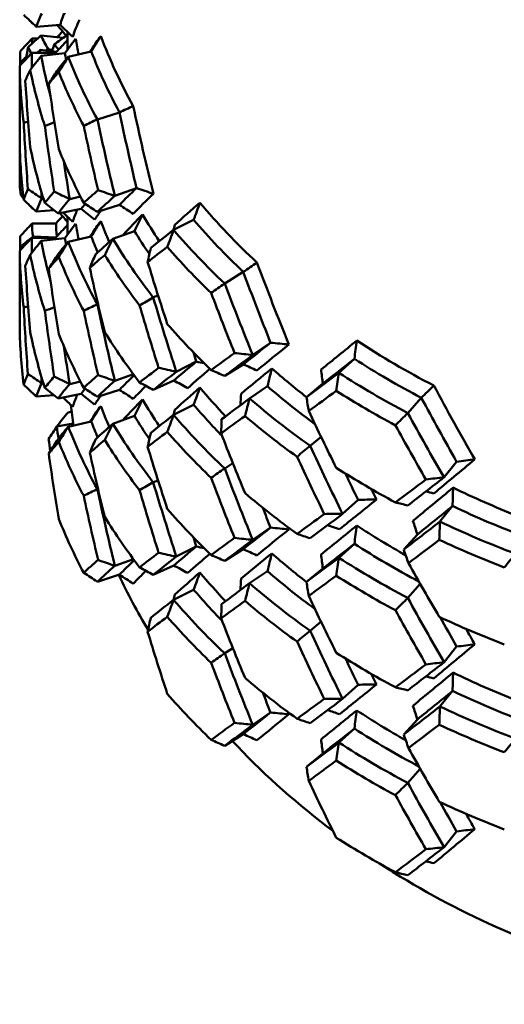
# Model space of a CAD drawing. Header units: millimetres. Extents: x 36 to 3196, y 27 to 5967.
# Drawn here: x 1117.63 to 1137.85, y 4139.64 to 4180.71 of the extents above; entities that cross this region are included whole.
import ezdxf

# ---------------------------------------------------------------- set-up
doc = ezdxf.new("R2010")
doc.units = ezdxf.units.MM
doc.layers.add('외형선(ISO)', color=7, linetype='Continuous', lineweight=50)

msp = doc.modelspace()

# ---------------------------------------------------------------- linework, layer by layer
at = {"layer": '외형선(ISO)'}
for p, q in [((1118.1772, 4180.5538), (1118.1569, 4180.5545)), ((1119.3128, 4180.4993), (1118.3181, 4180.4204)), ((1118.5126, 4180.0543), (1119.4349, 4179.9522)), ((1119.6261, 4179.7339), (1119.6261, 4180.2022)), ((1118.1413, 4179.9285), (1118.3731, 4179.9286)), ((1117.6413, 4178.8038), (1117.6413, 4179.3018)), ((1119.1263, 4179.3296), (1118.1263, 4179.3273)), ((1119.1719, 4179.379), (1118.4863, 4179.4537)), ((1119.5075, 4179.3152), (1118.5184, 4179.2026)), ((1118.8157, 4179.4905), (1118.9908, 4179.4642)), ((1120.6121, 4179.3831), (1119.6544, 4179.1626)), ((1117.6261, 4178.6771), (1117.6261, 4176.2911)), ((1120.866, 4176.5554), (1121.7901, 4176.848)), ((1121.5979, 4173.3615), (1122.5017, 4173.6892)), ((1118.6116, 4173.2699), (1118.549, 4173.2625)), ((1119.7139, 4173.2275), (1120.1623, 4173.3329)), ((1118.1772, 4172.8404), (1118.1569, 4172.841)), ((1119.0587, 4172.7657), (1118.3181, 4172.707)), ((1120.1969, 4172.8199), (1119.2274, 4172.6322)), ((1121.7901, 4172.9913), (1120.866, 4172.6987)), ((1118.1413, 4172.215), (1119.1413, 4172.2157)), ((1119.6261, 4172.0204), (1119.6261, 4172.4887)), ((1124.0489, 4171.9444), (1124.8849, 4172.3647)), ((1122.4171, 4171.8988), (1121.5108, 4171.575)), ((1117.6413, 4171.0904), (1117.6413, 4171.5884)), ((1119.1263, 4171.6162), (1118.1263, 4171.6138)), ((1118.1848, 4171.6704), (1119.1431, 4171.6343)), ((1119.5075, 4171.6017), (1118.5184, 4171.4891)), ((1120.6121, 4171.6696), (1119.6544, 4171.4492)), ((1117.6261, 4170.9637), (1117.6261, 4168.5776)), ((1126.9567, 4170.1919), (1126.1797, 4169.7097)), ((1123.1996, 4169.1285), (1123.3984, 4169.219)), ((1120.866, 4168.8419), (1120.8956, 4168.8513)), ((1128.0965, 4167.2393), (1127.3519, 4166.7279)), ((1130.9454, 4165.9843), (1131.5905, 4166.5696)), ((1124.1617, 4166.0285), (1124.9946, 4166.4524)), ((1126.1797, 4165.8529), (1126.9567, 4166.3351)), ((1122.3686, 4165.9275), (1121.5979, 4165.648)), ((1124.0592, 4165.6633), (1123.1996, 4165.2718)), ((1118.549, 4165.549), (1118.6116, 4165.5564)), ((1119.7139, 4165.5141), (1120.1623, 4165.6194)), ((1121.7901, 4165.2779), (1120.866, 4164.9852)), ((1127.2157, 4164.9166), (1127.964, 4165.4247)), ((1130.2768, 4165.5349), (1129.5943, 4164.975)), ((1119.0587, 4165.0522), (1118.3181, 4164.9935)), ((1120.1969, 4165.1065), (1119.2274, 4164.9188)), ((1134.3846, 4164.9389), (1133.8191, 4164.3071)), ((1124.8849, 4164.6513), (1124.0489, 4164.2309)), ((1119.6472, 4164.3344), (1119.795, 4164.3681)), ((1119.8117, 4164.372), (1119.8117, 4164.372)), ((1122.4171, 4164.1853), (1121.5108, 4163.8615)), ((1119.1744, 4163.742), (1119.862, 4163.8707)), ((1120.6121, 4163.9562), (1119.6544, 4163.7357)), ((1119.8854, 4163.8751), (1119.8855, 4163.8751)), ((1130.1991, 4163.3174), (1129.7443, 4162.94)), ((1126.5234, 4162.2095), (1126.1797, 4161.9962)), ((1135.3344, 4161.6248), (1135.858, 4162.2774)), ((1120.866, 4161.1285), (1120.8956, 4161.1379)), ((1123.1996, 4161.4151), (1123.3984, 4161.5056)), ((1131.7429, 4160.6866), (1131.1022, 4160.0984)), ((1135.1604, 4159.7788), (1135.6887, 4160.4292)), ((1128.0965, 4159.5258), (1127.3519, 4159.0145)), ((1133.6506, 4158.611), (1134.2208, 4159.2403)), ((1124.1617, 4158.315), (1124.9946, 4158.739)), ((1130.9454, 4158.2708), (1131.5905, 4158.8562)), ((1126.1797, 4158.1395), (1126.9567, 4158.6217)), ((1121.5979, 4157.9346), (1122.3686, 4158.214)), ((1124.0592, 4157.9498), (1123.1996, 4157.5583)), ((1121.7901, 4157.5644), (1120.866, 4157.2717)), ((1127.2157, 4157.2031), (1127.964, 4157.7112)), ((1130.2768, 4157.8214), (1129.5943, 4157.2615)), ((1134.3407, 4157.1763), (1133.8191, 4156.5936)), ((1124.8849, 4156.9378), (1124.0489, 4156.5175)), ((1130.1991, 4155.6039), (1129.7443, 4155.2265)), ((1135.858, 4154.564), (1135.3344, 4153.9113)), ((1126.5234, 4154.4961), (1126.1797, 4154.2828)), ((1131.7429, 4152.9731), (1131.1022, 4152.385)), ((1135.1604, 4152.0654), (1135.6887, 4152.7158)), ((1128.0965, 4151.8124), (1127.3519, 4151.301)), ((1133.6506, 4150.8976), (1134.2208, 4151.5269)), ((1126.1797, 4150.426), (1126.9567, 4150.9082)), ((1130.9454, 4150.5574), (1131.5905, 4151.1427)), ((1129.5943, 4149.5481), (1130.2768, 4150.108)), ((1134.3407, 4149.4629), (1133.8191, 4148.8802)), ((1135.858, 4146.8505), (1135.3344, 4146.1979))]:
    msp.add_line(p, q, dxfattribs=at)
for centre, major_axis, ratio, start_param, end_param in [((1115.3643, 4149.5946), (-42.6713, 51.4492), 0.3474979, 5.0452637, 5.056634), ((1106.3546, 4150.5464), (-38.0098, 54.9829), 0.4158469, 4.9846214, 4.9868673), ((1108.8546, 4152.5353), (-36.2783, 51.887), 0.4014563, 4.973189, 4.9840694), ((1117.3715, 4151.8333), (-40.7171, 48.4819), 0.332975, 5.0334402, 5.0455162), ((1118.0511, 4210.9324), (43.9376, 50.3708), 0.3288952, 4.3502798, 4.3616502), ((1128.0607, 4210.5347), (48.3231, 46.1816), 0.2648233, 4.283154, 4.2933021), ((1111.1625, 4208.199), (37.5373, 50.9826), 0.3820589, 4.4246606, 4.4301609), ((1096.4103, 4204.0405), (-28.1536, -56.7076), 0.5240251, 1.3909785, 1.4030545), ((1154.2438, 4187.4473), (-34.6177, 0), 0.7660444, 0.2836102, 0.4003557), ((1108.7955, 4210.263), (39.3314, 54.0441), 0.3965052, 4.4123574, 4.4237279), ((1154.2589, 4171.919), (-36.6177, 0), 0.7660444, 6.002895, 6.0131798), ((1111.0227, 4207.5865), (-37.4707, -51.0326), 0.3830934, 1.2828338, 1.2948983), ((1103.1848, 4206.2184), (-32.8988, -54.0929), 0.4531337, 1.339653, 1.351729), ((1154.2438, 4179.7339), (-34.6177, 0), 0.7660444, 0, 0.0098453), ((1154.2438, 4183.5906), (-34.6177, 0), 0.7660444, 0.1391753, 0.1639263), ((1108.6484, 4209.6468), (-39.2615, -54.0961), 0.3975389, 1.271654, 1.2830243), ((1154.2589, 4175.7758), (-36.6177, 0), 0.7660444, 6.1473299, 6.1651877), ((1100.355, 4207.9903), (-34.4632, -57.2726), 0.4672975, 1.3284585, 1.3398288), ((1154.2438, 4179.4125), (-36.1177, 0), 0.7660444, 0.0030794, 0.0255473), ((1117.8913, 4210.3315), (-43.8708, -50.4303), 0.3298865, 1.2180512, 1.2210232), ((1154.2438, 4175.5557), (-36.1177, 0), 0.7660444, 6.1418298, 6.1464157), ((1154.2438, 4183.2692), (-36.1177, 0), 0.7660444, 0.1475143, 0.2088462), ((1178.3704, 4122.0693), (95.7364, 0), 0.7660444, 2.2421788, 2.2435295), ((1154.2438, 4179.4125), (-35.1177, 0), 0.7660444, 0.0030794, 0.005228), ((1154.2438, 4183.2692), (-35.1177, 0), 0.7660444, 0.1475143, 0.1574075), ((1154.2438, 4187.1259), (-35.1177, 0), 0.7660444, 0.2919492, 0.3920167), ((1154.2438, 4179.0911), (-36.6177, 0), 0.7660444, 0.0107401, 0.0954862), ((1187.9083, 4129.1271), (95.7364, 0), 0.7660444, 2.3908365, 2.3946271), ((1093.1839, 4205.4768), (-29.4853, -59.9873), 0.5377096, 1.3798475, 1.3912178), ((1154.2438, 4187.1259), (-36.1177, 0), 0.7660444, 0.2919492, 0.3920167), ((1154.2438, 4182.9478), (-36.6177, 0), 0.7660444, 0.155175, 0.2399211), ((1204.7942, 4145.7517), (95.7364, 0), 0.7660444, 2.6776441, 2.6856575), ((1154.2438, 4186.8045), (-36.6177, 0), 0.7660444, 0.2996099, 0.384356), ((1136.5152, 4117.7356), (7.3931, 62.8778), 0.780575, 0.4386352, 0.4507115), ((1115.3645, 4112.8757), (20.9539, 63.4717), 0.6498549, 0.4134803, 0.4175162), ((1125.1837, 4112.9664), (15.3529, 65.055), 0.7150547, 0.4437709, 0.4520498), ((1135.6081, 4114.1808), (9.3459, 66.1845), 0.7757499, 0.466447, 0.4778174), ((1154.2438, 4175.8771), (-36.6177, 0), 0.7660444, 0.0107401, 0.0954862), ((1154.2438, 4179.7339), (-36.6177, 0), 0.7660444, 0.155175, 0.2399211), ((1154.2438, 4183.5906), (-36.6177, 0), 0.7660444, 0.2996099, 0.384356), ((1190.4419, 4221.4457), (95.7364, 0), 0.7660444, 3.848189, 3.8498905), ((1181.0803, 4228.7957), (-95.7364, 0), 0.7660444, 0.8510312, 0.8590446), ((1171.1599, 4235.0771), (95.7364, 0), 0.7660444, 4.1370588, 4.1450722), ((1160.8872, 4240.2395), (95.7364, 0), 0.7660444, 4.2814937, 4.2895071), ((1162.3735, 4243.1782), (99.0875, 0), 0.7660444, 4.2982635, 4.3060032), ((1106.3546, 4142.833), (-38.0098, 54.9829), 0.4158469, 4.9932962, 4.9959917), ((1115.3643, 4141.8811), (-42.6713, 51.4492), 0.3474979, 5.0452637, 5.056634), ((1125.1837, 4141.9728), (-47.1225, 47.406), 0.2822973, 5.1109918, 5.1223621), ((1135.6082, 4143.1863), (-51.3166, 42.8306), 0.2216028, 5.1816666, 5.1930369), ((1086.5905, 4190.0589), (-18.0654, -60.6796), 0.6624687, 1.4753835, 1.4874596), ((1154.2438, 4187.4473), (34.6177, 0), 0.7660444, 3.7140727, 3.8308139), ((1106.3546, 4142.833), (-38.0098, 54.9829), 0.4158469, 4.9846214, 4.9868673), ((1108.8546, 4144.8219), (-36.2783, 51.887), 0.4014563, 4.973189, 4.9812594), ((1117.3715, 4144.1198), (-40.7171, 48.4819), 0.332975, 5.0334402, 5.0427684), ((1126.6561, 4144.4043), (-44.95, 44.5856), 0.2678471, 5.09932, 5.111396), ((1136.5153, 4145.7497), (-48.9305, 40.1769), 0.207429, 5.170217, 5.182293), ((1108.7953, 4202.5501), (39.3319, 54.045), 0.3965078, 4.4123571, 4.4237274), ((1111.1624, 4200.4859), (37.5377, 50.9833), 0.3820597, 4.4235361, 4.4301607), ((1096.4103, 4196.3271), (-28.1536, -56.7076), 0.5240251, 1.3909785, 1.4030545), ((1154.2438, 4179.7339), (-34.6177, 0), 0.7660444, 0.2836102, 0.3179914), ((1090.8402, 4193.4651), (-23.2226, -58.899), 0.5942912, 1.4364388, 1.4485149), ((1154.2438, 4183.5906), (34.6177, 0), 0.7660444, 3.5696378, 3.6160755), ((1154.2438, 4187.1259), (-35.1177, 0), 0.7660444, 0.5808191, 0.6808823), ((1111.0227, 4199.8731), (-37.4707, -51.0326), 0.3830934, 1.2828338, 1.2948983), ((1103.1848, 4198.505), (-32.8988, -54.0929), 0.4531337, 1.339653, 1.351729), ((1154.2438, 4172.0204), (-34.6177, 0), 0.7660444, 0, 0.0098453), ((1154.2438, 4175.8771), (-34.6177, 0), 0.7660444, 0.1391753, 0.1639263), ((1154.2438, 4183.2692), (-35.1177, 0), 0.7660444, 0.4363842, 0.4763948), ((1082.7793, 4190.711), (-18.9011, -64.114), 0.6746456, 1.4645716, 1.4759419), ((1221.3758, 4157.704), (-99.0875, 0), 0.7660444, 6.0916105, 6.094476), ((1154.2438, 4187.1259), (-36.1177, 0), 0.7660444, 0.5808191, 0.6808823), ((1108.6484, 4201.9334), (-39.2615, -54.0961), 0.3975389, 1.271654, 1.2830243), ((1187.9083, 4121.4136), (95.7364, 0), 0.7660444, 2.3866137, 2.3946271), ((1100.355, 4200.2769), (-34.4632, -57.2726), 0.4672975, 1.3284585, 1.3398288), ((1154.2438, 4171.699), (-36.1177, 0), 0.7660444, 0.0030794, 0.0255473), ((1154.2438, 4175.5557), (-36.1177, 0), 0.7660444, 0.1475143, 0.2088462), ((1154.2438, 4171.699), (-35.1177, 0), 0.7660444, 0.0030794, 0.005228), ((1093.1839, 4197.7633), (-29.4853, -59.9873), 0.5377096, 1.3798475, 1.3912178), ((1154.2438, 4175.5557), (-35.1177, 0), 0.7660444, 0.1475143, 0.1574075), ((1154.2438, 4179.4125), (-36.1177, 0), 0.7660444, 0.2919492, 0.3920167), ((1154.2438, 4179.4125), (-35.1177, 0), 0.7660444, 0.2919492, 0.3178031), ((1087.2844, 4194.5255), (-24.3128, -62.2635), 0.6073087, 1.4254414, 1.4368117), ((1154.2438, 4183.2692), (-36.1177, 0), 0.7660444, 0.4363842, 0.5364516), ((1215.511, 4146.7316), (-99.0875, 0), 0.7660444, 5.9471756, 5.9475461), ((1154.2438, 4171.3776), (-36.6177, 0), 0.7660444, 0.0107401, 0.0954862), ((1217.3684, 4158.4174), (-95.7364, 0), 0.7660444, 6.1081066, 6.11612), ((1154.2438, 4186.8045), (-36.6177, 0), 0.7660444, 0.5884798, 0.6732216), ((1154.2438, 4175.2343), (-36.6177, 0), 0.7660444, 0.155175, 0.2399211), ((1204.7942, 4138.0383), (95.7364, 0), 0.7660444, 2.6776441, 2.6856575), ((1154.2438, 4179.0911), (-36.6177, 0), 0.7660444, 0.2996099, 0.384356), ((1211.6794, 4147.8794), (-95.7364, 0), 0.7660444, 5.9636717, 5.9716851), ((1154.2438, 4182.9478), (-36.6177, 0), 0.7660444, 0.4440449, 0.5287909), ((1157.1276, 4116.0816), (6.502, -62.9762), 0.8823722, 3.5826095, 3.5946857), ((1157.3957, 4112.4556), (4.8216, -66.6669), 0.8786833, 3.6193543, 3.6307248), ((1146.4208, 4108.8569), (2.7348, 66.7861), 0.8306736, 0.4805672, 0.4919375), ((1115.3643, 4105.1613), (20.9544, 63.4726), 0.649854, 0.4134826, 0.4175184), ((1125.1837, 4105.253), (15.3529, 65.055), 0.7150547, 0.4437709, 0.4520498), ((1135.6081, 4106.4674), (9.3459, 66.1845), 0.7757499, 0.466447, 0.4778174), ((1154.2438, 4168.1637), (-36.6177, 0), 0.7660444, 0.0107401, 0.0954862), ((1154.2438, 4183.5906), (36.6177, 0), 0.7660444, 3.7300724, 3.8148142), ((1154.2438, 4172.0204), (-36.6177, 0), 0.7660444, 0.155175, 0.2399211), ((1154.2438, 4175.8771), (-36.6177, 0), 0.7660444, 0.2996099, 0.384356), ((1154.2438, 4179.7339), (36.6177, 0), 0.7660444, 3.5856375, 3.6703836), ((1082.3773, 4174.5138), (-6.71, -62.9548), 0.7869484, 1.5283969, 1.5404731), ((1154.2438, 4187.4473), (34.6177, 0), 0.7660444, 4.0029383, 4.1196838), ((1140.4757, 4242.55), (-99.0875, 0), 0.7660444, 1.4455364, 1.4532761), ((1140.1438, 4239.4087), (-95.7364, 0), 0.7660444, 1.4287666, 1.43678), ((1154.2438, 4187.1259), (-35.1177, 0), 0.7660444, 0.8696846, 0.9697521), ((1150.4761, 4236.5421), (95.7364, 0), 0.7660444, 4.4259287, 4.433942), ((1151.3948, 4239.6142), (99.0875, 0), 0.7660444, 4.4426984, 4.4461628), ((1157.3957, 4141.4617), (58.654, -32.0536), 0.1186671, 2.1954413, 2.2068118), ((1157.1276, 4144.0961), (55.8589, -29.8003), 0.105631, 2.184586, 2.1966622), ((1083.7501, 4178.5464), (-12.6051, -62.0439), 0.7271339, 1.5066851, 1.5187613), ((1154.2438, 4183.5906), (34.6177, 0), 0.7660444, 3.8585033, 3.9200052), ((1228.8183, 4173.4926), (-99.0875, 0), 0.7660444, 0.0972908, 0.1050305), ((1181.0803, 4221.0822), (95.7364, 0), 0.7660444, 3.9926239, 4.0006373), ((1171.1599, 4227.3637), (95.7364, 0), 0.7660444, 4.1370588, 4.1450722), ((1160.8872, 4232.526), (-95.7364, 0), 0.7660444, 1.1399011, 1.1479145), ((1146.7437, 4140.4949), (-52.5937, 35.246), 0.1529788, 5.2459364, 5.2580124), ((1078.2967, 4174.2867), (-6.9625, -66.4784), 0.7969979, 1.5179247, 1.529295), ((1154.2438, 4187.1259), (-36.1177, 0), 0.7660444, 0.8696846, 0.9697521), ((1115.3643, 4134.1677), (-42.6713, 51.4492), 0.3474979, 5.0452637, 5.056634), ((1125.1837, 4134.2593), (-47.1225, 47.406), 0.2822973, 5.1109918, 5.1223621), ((1135.6082, 4135.4728), (-51.3166, 42.8306), 0.2216028, 5.1816666, 5.1930369), ((1136.5153, 4138.0362), (-48.9305, 40.1769), 0.207429, 5.170217, 5.182293), ((1146.4208, 4137.8633), (-55.188, 37.7113), 0.1666784, 5.2571071, 5.2684774), ((1086.591, 4182.3452), (-18.0652, -60.6788), 0.6624678, 1.4753836, 1.4874598), ((1154.2438, 4179.7339), (34.6177, 0), 0.7660444, 3.7140727, 3.7688297), ((1154.2438, 4183.2692), (-35.1177, 0), 0.7660444, 0.7252497, 0.806574), ((1154.2438, 4186.8045), (-36.6177, 0), 0.7660444, 0.8773453, 0.9620914), ((1177.5014, 4118.9943), (-27.1517, 57.1932), 0.951988, 0.3129476, 0.3250238), ((1117.3715, 4136.4064), (-40.7171, 48.4819), 0.332975, 5.0334402, 5.0427684), ((1126.6561, 4136.6909), (-44.95, 44.5856), 0.2678471, 5.09932, 5.111396), ((1090.8402, 4185.7516), (-23.2226, -58.899), 0.5942912, 1.4364388, 1.4485149), ((1154.2438, 4175.8771), (34.6177, 0), 0.7660444, 3.5696378, 3.6160755), ((1225.8425, 4161.5353), (-99.0875, 0), 0.7660444, 6.2360412, 6.2423392), ((1079.7625, 4178.7665), (-13.1658, -65.5326), 0.7383161, 1.4960737, 1.507444), ((1154.2438, 4183.2692), (-36.1177, 0), 0.7660444, 0.7252497, 0.8253172), ((1224.7116, 4173.3019), (-95.7364, 0), 0.7660444, 0.1137869, 0.1218003), ((1096.4103, 4188.6136), (-28.1536, -56.7076), 0.5240251, 1.3909785, 1.4030545), ((1154.2438, 4172.0204), (-34.6177, 0), 0.7660444, 0.2836102, 0.3179914), ((1221.3758, 4149.9906), (-99.0875, 0), 0.7660444, 6.0916105, 6.094476), ((1154.2438, 4179.4125), (-35.1177, 0), 0.7660444, 0.5808191, 0.6398803), ((1215.511, 4139.0182), (-99.0875, 0), 0.7660444, 5.9471756, 5.9475461), ((1154.2438, 4175.5557), (-35.1177, 0), 0.7660444, 0.4363842, 0.4763948), ((1082.78, 4182.9972), (-18.9008, -64.113), 0.6746435, 1.4645718, 1.4759423), ((1154.2438, 4179.4125), (-36.1177, 0), 0.7660444, 0.5808191, 0.6808823), ((1221.7428, 4161.7993), (-95.7364, 0), 0.7660444, 6.2525373, 6.2605507), ((1154.2438, 4182.9478), (-36.6177, 0), 0.7660444, 0.7329104, 0.8176565), ((1178.9224, 4115.5565), (-25.6302, 61.7318), 0.9501283, 0.3699479, 0.3813184), ((1204.698, 4130.7827), (95.7364, 0), 0.7660444, 2.6754836, 2.683497), ((1093.1839, 4190.0499), (-29.4853, -59.9873), 0.5377096, 1.3798475, 1.3912178), ((1154.2438, 4171.699), (-36.1177, 0), 0.7660444, 0.2919492, 0.3920167), ((1154.2438, 4171.699), (-35.1177, 0), 0.7660444, 0.2919492, 0.3178031), ((1087.2844, 4186.812), (-24.3128, -62.2635), 0.6073087, 1.4254414, 1.4368117), ((1154.2438, 4175.5557), (-36.1177, 0), 0.7660444, 0.4363842, 0.5364516), ((1211.6794, 4140.166), (-95.7364, 0), 0.7660444, 5.9636717, 5.9716851), ((1154.2438, 4175.2343), (-36.6177, 0), 0.7660444, 0.4440449, 0.5287909), ((1217.3684, 4150.7039), (-95.7364, 0), 0.7660444, 6.1081066, 6.11612), ((1154.2438, 4179.0911), (-36.6177, 0), 0.7660444, 0.5884798, 0.6732216), ((1204.7942, 4130.3248), (95.7364, 0), 0.7660444, 2.6776441, 2.6856575), ((1154.2438, 4171.3776), (-36.6177, 0), 0.7660444, 0.2996099, 0.384356), ((1168.3054, 4109.5529), (13.9218, -65.3751), 0.9187803, 3.5894892, 3.6008597), ((1119.7185, 4237.1692), (99.0875, 0), 0.7660444, 4.8759989, 4.8837386), ((1157.3957, 4104.7422), (4.8217, -66.6669), 0.8786834, 3.6193536, 3.630724), ((1154.2438, 4183.5906), (36.6177, 0), 0.7660444, 4.018938, 4.1036841), ((1120.5685, 4234.0856), (95.7364, 0), 0.7660444, 4.8592291, 4.8672425), ((1135.6082, 4098.753), (9.3462, 66.1854), 0.7757492, 0.4664499, 0.4778202), ((1146.4208, 4101.1435), (2.7348, 66.7861), 0.8306736, 0.4805672, 0.4919375), ((1082.5011, 4162.6985), (-0.1615, -63.3112), 0.8406622, 1.5370891, 1.5491652), ((1154.2438, 4183.5906), (34.6177, 0), 0.7660444, 4.1473732, 4.2358416), ((1154.2438, 4179.7339), (36.6177, 0), 0.7660444, 3.8745031, 3.9592491), ((1177.5018, 4147.0088), (-60.8389, 17.5202), 0.0360135, 5.4982989, 5.505924), ((1154.2438, 4175.8771), (36.6177, 0), 0.7660444, 3.7300724, 3.8148142), ((1129.843, 4236.5781), (-99.0875, 0), 0.7660444, 1.5899713, 1.597711), ((1178.923, 4144.5621), (-64.003, 19.2735), 0.0472239, 5.5085298, 5.5199001), ((1154.2438, 4183.2692), (-35.1177, 0), 0.7660444, 1.0141196, 1.114187), ((1154.2438, 4172.0204), (36.6177, 0), 0.7660444, 3.5856375, 3.6703836), ((1130.1048, 4233.4328), (-95.7364, 0), 0.7660444, 1.5732016, 1.5812149), ((1154.2438, 4168.1637), (-36.6177, 0), 0.7660444, 0.2996099, 0.384356), ((1140.4757, 4234.8366), (-99.0875, 0), 0.7660444, 1.4455364, 1.4532761), ((1167.4524, 4141.1312), (-58.6384, 23.8719), 0.0663685, 5.4105063, 5.4214399), ((1082.3773, 4166.8004), (-6.71, -62.9548), 0.7869484, 1.5283969, 1.5404731), ((1154.2438, 4179.7339), (34.6177, 0), 0.7660444, 4.0029383, 4.0782782), ((1230.241, 4177.9803), (-99.0875, 0), 0.7660444, 0.2417257, 0.2494654), ((1078.4126, 4162.0187), (-0.0484, -66.842), 0.8494672, 1.5265248, 1.537895), ((1154.2438, 4183.2692), (-36.1177, 0), 0.7660444, 1.0141196, 1.114187), ((1140.1438, 4231.6952), (-95.7364, 0), 0.7660444, 1.4287666, 1.43678), ((1168.3059, 4138.5584), (-61.625, 25.8886), 0.0785722, 5.4210375, 5.4324078), ((1151.3948, 4231.9007), (99.0875, 0), 0.7660444, 4.4426984, 4.4461628), ((1154.2438, 4179.4125), (-35.1177, 0), 0.7660444, 0.8696846, 0.9661943), ((1154.2438, 4182.9478), (-36.6177, 0), 0.7660444, 1.0217803, 1.1065263), ((1150.4761, 4228.8286), (95.7364, 0), 0.7660444, 4.4259287, 4.433942), ((1157.3961, 4133.7477), (-58.6548, 32.0542), 0.1186692, 5.3370343, 5.3484046), ((1157.1279, 4136.3826), (-55.8593, 29.8004), 0.1056291, 5.3261787, 5.3382548), ((1083.7501, 4170.833), (-12.6051, -62.0439), 0.7271339, 1.5066851, 1.5187613), ((1154.2438, 4175.8771), (34.6177, 0), 0.7660444, 3.8585033, 3.9200052), ((1228.8183, 4165.7792), (-99.0875, 0), 0.7660444, 0.0972908, 0.1050305), ((1078.2967, 4166.5733), (-6.9625, -66.4784), 0.7969979, 1.5179247, 1.529295), ((1154.2438, 4179.4125), (-36.1177, 0), 0.7660444, 0.8696846, 0.9697521), ((1226.213, 4177.3388), (-95.7364, 0), 0.7660444, 0.2582218, 0.2662352), ((1189.0254, 4114.995), (-41.5102, 52.3892), 0.9720748, 0.1977437, 0.2091141), ((1160.8872, 4224.8126), (95.7364, 0), 0.7660444, 4.2814937, 4.2895071), ((1146.4208, 4130.1498), (-55.188, 37.7113), 0.1666784, 5.2571071, 5.2684774), ((1146.7437, 4132.7814), (-52.5937, 35.246), 0.1529788, 5.2459364, 5.2580124), ((1135.6082, 4127.7594), (-51.3166, 42.8306), 0.2216028, 5.1816666, 5.1930369), ((1136.5153, 4130.3228), (-48.9305, 40.1769), 0.207429, 5.170217, 5.182293), ((1086.591, 4174.6317), (-18.0652, -60.6788), 0.6624678, 1.4753836, 1.4874598), ((1154.2438, 4172.0204), (34.6177, 0), 0.7660444, 3.7140727, 3.7688297), ((1154.2438, 4175.5557), (-35.1177, 0), 0.7660444, 0.7252497, 0.806574), ((1154.2438, 4179.0911), (-36.6177, 0), 0.7660444, 0.8773453, 0.9620914), ((1225.8425, 4153.8218), (-99.0875, 0), 0.7660444, 6.2360412, 6.2423392), ((1079.7625, 4171.053), (-13.1658, -65.5326), 0.7383161, 1.4960737, 1.507444), ((1154.2438, 4175.5557), (-36.1177, 0), 0.7660444, 0.7252497, 0.8253172), ((1224.7116, 4165.5885), (-95.7364, 0), 0.7660444, 0.1137869, 0.1218003), ((1221.3758, 4142.2771), (-99.0875, 0), 0.7660444, 6.0916105, 6.094476), ((1154.2438, 4171.699), (-35.1177, 0), 0.7660444, 0.5808191, 0.6398803), ((1082.78, 4175.2838), (-18.9008, -64.113), 0.6746435, 1.4645718, 1.4759423), ((1154.2438, 4171.699), (-36.1177, 0), 0.7660444, 0.5808191, 0.6808823), ((1221.7428, 4154.0859), (-95.7364, 0), 0.7660444, 6.2525373, 6.2605507), ((1154.2438, 4175.2343), (-36.6177, 0), 0.7660444, 0.7329104, 0.8176565), ((1178.9224, 4107.843), (-25.6302, 61.7318), 0.9501283, 0.3699479, 0.3813184), ((1154.2438, 4171.3776), (-36.6177, 0), 0.7660444, 0.5884798, 0.6732216), ((1154.2438, 4179.7339), (36.6177, 0), 0.7660444, 4.1633729, 4.248119), ((1217.3684, 4142.9905), (-95.7364, 0), 0.7660444, 6.1081066, 6.11612), ((1168.3054, 4101.8395), (13.9218, -65.3751), 0.9187803, 3.5894892, 3.6008597), ((1119.7185, 4229.4558), (-99.0875, 0), 0.7660444, 1.7344063, 1.7421459), ((1157.3957, 4097.0288), (4.8217, -66.6669), 0.8786834, 3.6193536, 3.630724), ((1154.2438, 4175.8771), (36.6177, 0), 0.7660444, 4.018938, 4.1036841), ((1120.5685, 4226.3721), (-95.7364, 0), 0.7660444, 1.7176365, 1.7256498), ((1177.5018, 4139.2954), (-60.8389, 17.5202), 0.0360135, 5.4982989, 5.505924), ((1082.5011, 4154.9851), (-0.1615, -63.3112), 0.8406622, 1.5370891, 1.5491652), ((1154.2438, 4175.8771), (34.6177, 0), 0.7660444, 4.1473732, 4.2358416), ((1154.2438, 4172.0204), (36.6177, 0), 0.7660444, 3.8745031, 3.9592491), ((1129.843, 4228.8646), (-99.0875, 0), 0.7660444, 1.5899713, 1.597711), ((1154.2438, 4168.1637), (36.6177, 0), 0.7660444, 3.7300724, 3.8148142), ((1178.923, 4136.8487), (-64.003, 19.2735), 0.0472239, 5.5085298, 5.5199001), ((1154.2438, 4175.5557), (-35.1177, 0), 0.7660444, 1.0141196, 1.114187), ((1130.1048, 4225.7193), (-95.7364, 0), 0.7660444, 1.5732016, 1.5812149), ((1230.241, 4170.2669), (-99.0875, 0), 0.7660444, 0.2417257, 0.2494654), ((1140.4757, 4227.1231), (-99.0875, 0), 0.7660444, 1.4455364, 1.4532761), ((1167.4524, 4133.4177), (-58.6384, 23.8719), 0.0663685, 5.4105063, 5.4214399), ((1082.3773, 4159.0869), (-6.71, -62.9548), 0.7869484, 1.5283969, 1.5404731), ((1154.2438, 4172.0204), (34.6177, 0), 0.7660444, 4.0029383, 4.0782782), ((1078.4126, 4154.3053), (-0.0484, -66.842), 0.8494672, 1.5265248, 1.537895), ((1154.2438, 4175.5557), (-36.1177, 0), 0.7660444, 1.0141196, 1.114187), ((1140.1438, 4223.9818), (-95.7364, 0), 0.7660444, 1.4287666, 1.43678), ((1168.3059, 4130.845), (-61.625, 25.8886), 0.0785722, 5.4210375, 5.4324078), ((1154.2438, 4175.2343), (-36.6177, 0), 0.7660444, 1.0217803, 1.1065263), ((1157.1279, 4128.6692), (-55.8593, 29.8004), 0.105629, 5.3261787, 5.3382548), ((1154.2438, 4171.699), (-35.1177, 0), 0.7660444, 0.8696846, 0.9661943), ((1226.213, 4169.6254), (-95.7364, 0), 0.7660444, 0.2582218, 0.2662352), ((1157.3961, 4126.0343), (-58.6548, 32.0542), 0.1186692, 5.3370343, 5.3484046), ((1228.8183, 4158.0657), (-99.0875, 0), 0.7660444, 0.0972908, 0.1050305), ((1078.2967, 4158.8598), (-6.9625, -66.4784), 0.7969979, 1.5179247, 1.529295), ((1154.2438, 4171.699), (-36.1177, 0), 0.7660444, 0.8696846, 0.9697521), ((1189.0254, 4107.2815), (-41.5102, 52.3893), 0.9720748, 0.1977454, 0.2091159), ((1154.2438, 4171.3776), (-36.6177, 0), 0.7660444, 0.8773453, 0.9620914), ((1224.7116, 4157.875), (-95.7364, 0), 0.7660444, 0.1137869, 0.1218003), ((1178.9224, 4100.1296), (-25.6302, 61.7318), 0.9501283, 0.3699479, 0.3813184), ((1154.2438, 4172.0204), (36.6177, 0), 0.7660444, 4.1633729, 4.248119), ((1119.7185, 4221.7423), (-99.0875, 0), 0.7660444, 1.7344063, 1.7421459), ((1154.2438, 4168.1637), (36.6177, 0), 0.7660444, 4.018938, 4.1036841), ((1120.5685, 4218.6587), (-95.7364, 0), 0.7660444, 1.7176365, 1.7256498), ((1177.5018, 4131.5819), (-60.8389, 17.5202), 0.0360135, 5.4982989, 5.505924), ((1178.923, 4129.1352), (-64.003, 19.2735), 0.0472239, 5.5085298, 5.5199001)]:
    msp.add_ellipse(centre, major_axis=major_axis, ratio=ratio, start_param=start_param, end_param=end_param, dxfattribs=at)
for points in [[(1118.549, 4180.9759), (1118.4571, 4180.7892), (1118.3801, 4180.6042), (1118.3181, 4180.4204)], [(1119.5373, 4181.0928), (1119.4479, 4180.8935), (1119.3731, 4180.6958), (1119.3128, 4180.4993)], [(1118.1541, 4180.5757), (1118.155, 4180.5686), (1118.1559, 4180.5616), (1118.1569, 4180.5545)], [(1120.1243, 4180.7148), (1120.0104, 4180.4734), (1119.916, 4180.2346), (1119.841, 4179.9975)], [(1118.5126, 4180.0543), (1118.5988, 4179.8682), (1118.6998, 4179.6805), (1118.8157, 4179.4905)], [(1120.6441, 4179.5029), (1120.7566, 4179.6757), (1120.8783, 4179.8502), (1121.009, 4180.0268)], [(1118.1413, 4179.9285), (1118.1411, 4179.8608), (1118.143, 4179.7932), (1118.147, 4179.7256)], [(1119.2567, 4179.4708), (1119.1927, 4179.5406), (1119.1305, 4179.6099), (1119.0703, 4179.6789)], [(1117.6614, 4178.9543), (1117.6445, 4179.1003), (1117.6383, 4179.246), (1117.6426, 4179.3918)], [(1118.1109, 4179.3106), (1118.0632, 4179.3991), (1118.0191, 4179.4872), (1117.9787, 4179.5749)], [(1118.8157, 4179.4905), (1118.8131, 4179.4666), (1118.8106, 4179.4426), (1118.8081, 4179.4186)], [(1120.5578, 4179.3706), (1120.5866, 4179.4146), (1120.6154, 4179.4587), (1120.6441, 4179.5029)], [(1117.6282, 4178.7898), (1117.6268, 4178.7522), (1117.6261, 4178.7147), (1117.6261, 4178.6771)], [(1117.659, 4178.8229), (1117.6598, 4178.8667), (1117.6606, 4178.9105), (1117.6614, 4178.9543)], [(1119.1778, 4178.5694), (1119.3221, 4178.7642), (1119.4811, 4178.9617), (1119.6544, 4179.1626)], [(1118.0661, 4178.6125), (1117.9874, 4178.462), (1117.9193, 4178.3128), (1117.8616, 4178.1644)], [(1119.2574, 4178.5254), (1119.1072, 4178.3622), (1118.9671, 4178.2015), (1118.8373, 4178.0428)], [(1117.8616, 4178.1644), (1117.9193, 4177.2414), (1117.9874, 4176.3194), (1118.0661, 4175.3985)], [(1118.8373, 4178.0428), (1118.9671, 4177.1302), (1119.1072, 4176.2196), (1119.2574, 4175.3115)], [(1121.7901, 4176.848), (1122.0139, 4175.7906), (1122.2512, 4174.7375), (1122.5017, 4173.6892)], [(1122.3636, 4177.1118), (1122.6261, 4175.8867), (1122.9067, 4174.6674), (1123.205, 4173.4549)], [(1117.9701, 4173.6481), (1117.9005, 4174.57), (1117.8414, 4175.4929), (1117.7929, 4176.4167)], [(1120.866, 4176.5554), (1121.0961, 4175.4862), (1121.3402, 4174.4213), (1121.5979, 4173.3615)], [(1117.6261, 4176.2911), (1117.6261, 4176.0527), (1117.6268, 4175.8143), (1117.6282, 4175.5759)], [(1119.0686, 4173.5453), (1118.9271, 4174.4554), (1118.7959, 4175.3679), (1118.675, 4176.2822)], [(1120.8995, 4173.6048), (1120.6892, 4174.4955), (1120.4886, 4175.3895), (1120.2977, 4176.2865)], [(1117.6271, 4173.8309), (1117.6288, 4174.2631), (1117.6328, 4174.6953), (1117.6392, 4175.1275)], [(1119.4668, 4174.809), (1119.5457, 4174.281), (1119.6281, 4173.7539), (1119.7139, 4173.2275)], [(1117.67, 4173.3929), (1117.6451, 4173.5392), (1117.6308, 4173.685), (1117.6271, 4173.8309)], [(1117.7929, 4173.2027), (1117.8414, 4173.3503), (1117.9005, 4173.4987), (1117.9701, 4173.6481)], [(1118.5247, 4173.5578), (1118.5327, 4173.4594), (1118.5408, 4173.3609), (1118.549, 4173.2625)], [(1118.675, 4173.0683), (1118.7959, 4173.2252), (1118.9271, 4173.3841), (1119.0686, 4173.5453)], [(1120.2977, 4173.0726), (1120.4886, 4173.2469), (1120.6892, 4173.4241), (1120.8995, 4173.6048)], [(1122.5017, 4173.6892), (1122.2512, 4173.4519), (1122.0139, 4173.2195), (1121.7901, 4172.9913)], [(1123.205, 4173.4549), (1122.9067, 4173.1676), (1122.6261, 4172.887), (1122.3636, 4172.6123)], [(1118.549, 4173.2625), (1118.4571, 4173.0757), (1118.3801, 4172.8908), (1118.3181, 4172.707)], [(1119.7139, 4173.2275), (1119.5373, 4173.0259), (1119.375, 4172.8276), (1119.2274, 4172.6322)], [(1120.3515, 4173.0373), (1120.2983, 4172.9645), (1120.2467, 4172.8921), (1120.1969, 4172.8199)], [(1121.5979, 4173.3615), (1121.3402, 4173.1358), (1121.0961, 4172.915), (1120.866, 4172.6987)], [(1124.1011, 4172.1568), (1124.4323, 4172.4574), (1124.7807, 4172.7655), (1125.1455, 4173.0817)], [(1118.1541, 4172.8623), (1118.155, 4172.8552), (1118.1559, 4172.8481), (1118.1569, 4172.841)], [(1120.0281, 4172.7872), (1119.9561, 4172.6185), (1119.8937, 4172.4508), (1119.841, 4172.284)], [(1121.0151, 4172.7459), (1120.9235, 4172.6224), (1120.8363, 4172.4998), (1120.7536, 4172.3782)], [(1118.1413, 4172.215), (1118.1407, 4172.0337), (1118.1553, 4171.8523), (1118.1848, 4171.6704)], [(1119.1413, 4172.2157), (1119.1408, 4172.0347), (1119.153, 4171.8536), (1119.178, 4171.6722)], [(1120.6441, 4171.7894), (1120.7566, 4171.9622), (1120.8783, 4172.1367), (1121.009, 4172.3133)], [(1121.9647, 4171.7594), (1122.208, 4172.0282), (1122.4698, 4172.3024), (1122.7494, 4172.5829)], [(1123.0955, 4171.1918), (1123.4005, 4171.4367), (1123.7184, 4171.6874), (1124.0489, 4171.9444)], [(1117.6614, 4171.2408), (1117.6445, 4171.3868), (1117.6383, 4171.5326), (1117.6426, 4171.6784)], [(1118.1848, 4171.6704), (1118.1843, 4171.6516), (1118.1838, 4171.6328), (1118.1833, 4171.6139)], [(1119.1778, 4170.8559), (1119.3221, 4171.0507), (1119.4811, 4171.2483), (1119.6544, 4171.4492)], [(1120.5578, 4171.6571), (1120.5866, 4171.7012), (1120.6154, 4171.7452), (1120.6441, 4171.7894)], [(1120.7883, 4170.9153), (1121.0153, 4171.1307), (1121.2562, 4171.3504), (1121.5108, 4171.575)], [(1117.6282, 4171.0764), (1117.6268, 4171.0388), (1117.6261, 4171.0012), (1117.6261, 4170.9637)], [(1117.659, 4171.1095), (1117.6598, 4171.1532), (1117.6606, 4171.197), (1117.6614, 4171.2408)], [(1123.7857, 4171.2336), (1123.5032, 4171.0222), (1123.2296, 4170.8154), (1122.9649, 4170.6127)], [(1118.0661, 4170.899), (1117.9874, 4170.7485), (1117.9193, 4170.5993), (1117.8616, 4170.451)], [(1119.2574, 4170.812), (1119.1072, 4170.6488), (1118.9671, 4170.488), (1118.8373, 4170.3293)], [(1121.1772, 4170.8973), (1120.9586, 4170.7137), (1120.7496, 4170.5336), (1120.5503, 4170.3567)], [(1122.9649, 4170.6127), (1123.2296, 4169.7441), (1123.5032, 4168.8796), (1123.7857, 4168.0197)], [(1127.5279, 4170.5831), (1127.9562, 4169.435), (1128.3998, 4168.2964), (1128.8577, 4167.1681)], [(1117.8616, 4170.451), (1117.9193, 4169.528), (1117.9874, 4168.6059), (1118.0661, 4167.6851)], [(1118.8373, 4170.3293), (1118.9671, 4169.4167), (1119.1072, 4168.5062), (1119.2574, 4167.598)], [(1120.5503, 4170.3567), (1120.7496, 4169.4623), (1120.9586, 4168.5711), (1121.1772, 4167.6834)], [(1126.9567, 4170.1919), (1127.3254, 4169.2005), (1127.7055, 4168.2161), (1128.0965, 4167.2393)], [(1127.3519, 4166.7279), (1126.9498, 4167.7143), (1126.5589, 4168.7083), (1126.1797, 4169.7097)], [(1123.1996, 4169.1285), (1123.5075, 4168.0891), (1123.8283, 4167.0556), (1124.1617, 4166.0285)], [(1126.592, 4166.8088), (1126.2584, 4167.6388), (1125.9328, 4168.4742), (1125.6155, 4169.3147)], [(1117.6261, 4168.5776), (1117.6261, 4168.3392), (1117.6268, 4168.1008), (1117.6282, 4167.8624)], [(1117.9701, 4165.9347), (1117.9005, 4166.8565), (1117.8414, 4167.7795), (1117.7929, 4168.7032)], [(1119.0686, 4165.8318), (1118.9271, 4166.742), (1118.7959, 4167.6544), (1118.675, 4168.5688)], [(1120.8995, 4165.8913), (1120.6892, 4166.782), (1120.4886, 4167.676), (1120.2977, 4168.5731)], [(1120.866, 4168.8419), (1121.0961, 4167.7727), (1121.3402, 4166.7079), (1121.5979, 4165.648)], [(1123.4249, 4166.1923), (1123.1501, 4167.056), (1122.8842, 4167.9242), (1122.6274, 4168.7965)], [(1130.1993, 4166.1194), (1130.6839, 4166.5109), (1131.1822, 4166.9133), (1131.6932, 4167.3271)], [(1119.4668, 4167.0955), (1119.5457, 4166.5676), (1119.6281, 4166.0404), (1119.7139, 4165.5141)], [(1128.0965, 4167.2393), (1127.7055, 4166.9305), (1127.3254, 4166.6293), (1126.9567, 4166.3351)], [(1128.8577, 4167.1681), (1128.3998, 4166.7966), (1127.9562, 4166.4353), (1127.5279, 4166.0836)], [(1124.8717, 4166.8401), (1124.9124, 4166.7108), (1124.9534, 4166.5815), (1124.9946, 4166.4524)], [(1125.6155, 4166.1007), (1125.9328, 4166.3316), (1126.2584, 4166.5675), (1126.592, 4166.8088)], [(1126.1797, 4165.8529), (1126.5589, 4166.1372), (1126.9498, 4166.4287), (1127.3519, 4166.7279)], [(1130.2768, 4165.5349), (1130.7049, 4165.8715), (1131.143, 4166.2163), (1131.5905, 4166.5696)], [(1122.6274, 4165.5825), (1122.8842, 4165.7816), (1123.1501, 4165.9847), (1123.4249, 4166.1923)], [(1124.9946, 4166.4524), (1124.6704, 4166.1833), (1124.3585, 4165.9204), (1124.0592, 4165.6633)], [(1125.5627, 4166.1515), (1125.2424, 4165.8778), (1124.9339, 4165.6101), (1124.6375, 4165.3481)], [(1126.8651, 4165.1124), (1127.2773, 4165.4543), (1127.705, 4165.8053), (1128.1476, 4166.1663)], [(1117.7929, 4165.4893), (1117.8414, 4165.6369), (1117.9005, 4165.7852), (1117.9701, 4165.9347)], [(1118.5247, 4165.8444), (1118.5327, 4165.7459), (1118.5408, 4165.6475), (1118.549, 4165.549)], [(1118.675, 4165.3548), (1118.7959, 4165.5118), (1118.9271, 4165.6707), (1119.0686, 4165.8318)], [(1120.2977, 4165.3592), (1120.4886, 4165.5334), (1120.6892, 4165.7107), (1120.8995, 4165.8913)], [(1121.5979, 4165.648), (1121.3402, 4165.4223), (1121.0961, 4165.2016), (1120.866, 4164.9852)], [(1122.4026, 4165.8815), (1122.1884, 4165.6768), (1121.9842, 4165.4757), (1121.7901, 4165.2779)], [(1124.1617, 4166.0285), (1123.8283, 4165.77), (1123.5075, 4165.5179), (1123.1996, 4165.2718)], [(1130.9454, 4165.9843), (1130.4852, 4165.6392), (1130.0346, 4165.3029), (1129.5943, 4164.975)], [(1118.549, 4165.549), (1118.4571, 4165.3623), (1118.3801, 4165.1773), (1118.3181, 4164.9935)], [(1119.7139, 4165.5141), (1119.5373, 4165.3124), (1119.375, 4165.1142), (1119.2274, 4164.9188)], [(1120.3515, 4165.3239), (1120.2983, 4165.2511), (1120.2467, 4165.1786), (1120.1969, 4165.1065)], [(1122.8941, 4165.438), (1122.7098, 4165.2557), (1122.5329, 4165.076), (1122.3636, 4164.8988)], [(1124.1011, 4164.4433), (1124.4323, 4164.744), (1124.7807, 4165.052), (1125.1455, 4165.3682)], [(1130.8379, 4165.2322), (1130.4466, 4164.9458), (1130.062, 4164.6656), (1129.6845, 4164.3914)], [(1134.9061, 4165.4519), (1135.4648, 4164.4137), (1136.0345, 4163.388), (1136.6142, 4162.3754)], [(1120.0281, 4165.0738), (1119.9561, 4164.905), (1119.8937, 4164.7374), (1119.841, 4164.5706)], [(1121.0151, 4165.0324), (1120.9235, 4164.9089), (1120.8363, 4164.7864), (1120.7536, 4164.6648)], [(1121.9647, 4164.0459), (1122.208, 4164.3147), (1122.4698, 4164.5889), (1122.7494, 4164.8694)], [(1127.2157, 4164.9166), (1126.8161, 4164.6191), (1126.4279, 4164.3293), (1126.0513, 4164.0467)], [(1134.3846, 4164.9389), (1134.8676, 4164.0424), (1135.359, 4163.1551), (1135.858, 4162.2774)], [(1119.8745, 4163.7864), (1119.8317, 4164.0718), (1119.7944, 4164.3583), (1119.7626, 4164.6453)], [(1120.6441, 4164.076), (1120.7566, 4164.2488), (1120.8783, 4164.4233), (1121.009, 4164.5999)], [(1119.6472, 4164.3344), (1119.4751, 4164.1338), (1119.3174, 4163.9365), (1119.1744, 4163.742)], [(1120.5578, 4163.9437), (1120.5866, 4163.9877), (1120.6154, 4164.0318), (1120.6441, 4164.076)], [(1123.0955, 4163.4784), (1123.4005, 4163.7232), (1123.7184, 4163.9739), (1124.0489, 4164.2309)], [(1127.0284, 4164.1808), (1126.6879, 4163.9349), (1126.3553, 4163.6945), (1126.0309, 4163.4592)], [(1129.6845, 4164.3914), (1130.062, 4163.5942), (1130.4466, 4162.8031), (1130.8379, 4162.0183)], [(1135.3344, 4161.6248), (1134.8212, 4162.5091), (1134.3159, 4163.4033), (1133.8191, 4164.3071)], [(1119.1744, 4163.742), (1119.1968, 4163.5709), (1119.2196, 4163.3999), (1119.2427, 4163.229)], [(1119.1778, 4163.1425), (1119.3221, 4163.3373), (1119.4811, 4163.5348), (1119.6544, 4163.7357)], [(1120.7883, 4163.2019), (1121.0153, 4163.4172), (1121.2562, 4163.637), (1121.5108, 4163.8615)], [(1134.576, 4161.5364), (1134.1467, 4162.2815), (1133.7231, 4163.0334), (1133.3056, 4163.792)], [(1118.9035, 4162.7191), (1118.8794, 4162.8846), (1118.8557, 4163.0502), (1118.8324, 4163.2159)], [(1121.1772, 4163.1839), (1120.9586, 4163.0003), (1120.7496, 4162.8201), (1120.5503, 4162.6432)], [(1123.7857, 4163.5202), (1123.5032, 4163.3088), (1123.2296, 4163.1019), (1122.9649, 4162.8993)], [(1126.0309, 4163.4592), (1126.3553, 4162.6232), (1126.6879, 4161.7923), (1127.0284, 4160.9669)], [(1119.2574, 4163.0985), (1119.1072, 4162.9353), (1118.9671, 4162.7746), (1118.8373, 4162.6159)], [(1122.9649, 4162.8993), (1123.2296, 4162.0306), (1123.5032, 4161.1662), (1123.7857, 4160.3062)], [(1131.1022, 4160.0984), (1130.6397, 4161.0369), (1130.1869, 4161.9842), (1129.7443, 4162.94)], [(1118.8373, 4162.6159), (1118.9671, 4161.7033), (1119.1072, 4160.7927), (1119.2574, 4159.8846)], [(1120.5503, 4162.6432), (1120.7496, 4161.7488), (1120.9586, 4160.8576), (1121.1772, 4159.9699)], [(1130.335, 4160.0946), (1129.9496, 4160.8849), (1129.571, 4161.6812), (1129.1998, 4162.4835)], [(1136.6142, 4162.3754), (1136.0345, 4161.8882), (1135.4648, 4161.414), (1134.9061, 4160.9523)], [(1127.3519, 4159.0145), (1126.9498, 4160.0008), (1126.5589, 4160.9949), (1126.1797, 4161.9962)], [(1126.592, 4159.0953), (1126.2584, 4159.9254), (1125.9328, 4160.7607), (1125.6155, 4161.6012)], [(1131.2219, 4161.7772), (1131.3941, 4161.4123), (1131.5678, 4161.0488), (1131.7429, 4160.6866)], [(1133.3056, 4160.578), (1133.7231, 4160.8908), (1134.1467, 4161.2102), (1134.576, 4161.5364)], [(1133.8191, 4160.4503), (1134.3159, 4160.8322), (1134.8212, 4161.2236), (1135.3344, 4161.6248)], [(1120.866, 4161.1285), (1121.0961, 4160.0593), (1121.3402, 4158.9944), (1121.5979, 4157.9346)], [(1123.1996, 4161.4151), (1123.5075, 4160.3756), (1123.8283, 4159.3421), (1124.1617, 4158.315)], [(1132.2979, 4161.1358), (1132.3683, 4160.9903), (1132.4388, 4160.8451), (1132.5096, 4160.7001)], [(1134.0343, 4159.8102), (1134.5812, 4160.2589), (1135.1396, 4160.7198), (1135.7085, 4161.1934)], [(1120.8995, 4158.1779), (1120.6892, 4159.0686), (1120.4886, 4159.9626), (1120.2977, 4160.8596)], [(1123.4249, 4158.4788), (1123.1501, 4159.3426), (1122.8842, 4160.2108), (1122.6274, 4161.083)], [(1127.7673, 4160.3566), (1127.8761, 4160.0791), (1127.9859, 4159.8021), (1128.0965, 4159.5258)], [(1132.5096, 4160.7001), (1131.9853, 4160.2741), (1131.4734, 4159.8599), (1130.9747, 4159.4568)], [(1134.2208, 4159.2403), (1134.702, 4159.6273), (1135.1915, 4160.0235), (1135.6887, 4160.4292)], [(1129.1998, 4159.2696), (1129.571, 4159.5386), (1129.9496, 4159.8135), (1130.335, 4160.0946)], [(1129.7443, 4159.0832), (1130.1869, 4159.413), (1130.6397, 4159.7513), (1131.1022, 4160.0984)], [(1128.0965, 4159.5258), (1127.7055, 4159.2171), (1127.3254, 4158.9159), (1126.9567, 4158.6217)], [(1128.8209, 4159.5456), (1128.8331, 4159.5153), (1128.8454, 4159.485), (1128.8577, 4159.4547)], [(1130.1993, 4158.4059), (1130.6839, 4158.7975), (1131.1822, 4159.1998), (1131.6932, 4159.6136)], [(1135.1604, 4159.7788), (1134.649, 4159.3799), (1134.1455, 4158.9907), (1133.6506, 4158.611)], [(1124.8717, 4159.1266), (1124.9124, 4158.9973), (1124.9534, 4158.8681), (1124.9946, 4158.739)], [(1125.6155, 4158.3873), (1125.9328, 4158.6181), (1126.2584, 4158.8541), (1126.592, 4159.0953)], [(1128.8577, 4159.4547), (1128.3998, 4159.0832), (1127.9562, 4158.7219), (1127.5279, 4158.3702)], [(1124.9946, 4158.739), (1124.6704, 4158.4699), (1124.3585, 4158.207), (1124.0592, 4157.9498)], [(1126.1797, 4158.1395), (1126.5589, 4158.4237), (1126.9498, 4158.7152), (1127.3519, 4159.0145)], [(1130.2768, 4157.8214), (1130.7049, 4158.158), (1131.143, 4158.5028), (1131.5905, 4158.8562)], [(1135.1349, 4159.0194), (1134.7008, 4158.6872), (1134.2722, 4158.3619), (1133.8495, 4158.0434)], [(1122.6274, 4157.8691), (1122.8842, 4158.0681), (1123.1501, 4158.2713), (1123.4249, 4158.4788)], [(1124.1617, 4158.315), (1123.8283, 4158.0566), (1123.5075, 4157.8045), (1123.1996, 4157.5583)], [(1125.5627, 4158.4381), (1125.2424, 4158.1643), (1124.9339, 4157.8967), (1124.6375, 4157.6346)], [(1126.8651, 4157.399), (1127.2773, 4157.7408), (1127.705, 4158.0919), (1128.1476, 4158.4528)], [(1130.9454, 4158.2708), (1130.4852, 4157.9257), (1130.0346, 4157.5894), (1129.5943, 4157.2615)], [(1120.2977, 4157.6457), (1120.4886, 4157.82), (1120.6892, 4157.9972), (1120.8995, 4158.1779)], [(1121.5979, 4157.9346), (1121.3402, 4157.7089), (1121.0961, 4157.4881), (1120.866, 4157.2717)], [(1122.4026, 4158.168), (1122.1884, 4157.9634), (1121.9842, 4157.7623), (1121.7901, 4157.5644)], [(1133.8495, 4158.0434), (1134.2722, 4157.2906), (1134.7008, 4156.5446), (1135.1349, 4155.8055)], [(1122.9819, 4155.2626), (1122.5323, 4156.0109), (1122.1246, 4156.7764), (1121.7618, 4157.5555)], [(1122.8941, 4157.7245), (1122.7098, 4157.5422), (1122.5329, 4157.3626), (1122.3636, 4157.1853)], [(1124.1011, 4156.7299), (1124.4323, 4157.0305), (1124.7807, 4157.3386), (1125.1455, 4157.6548)], [(1130.8379, 4157.5188), (1130.4466, 4157.2323), (1130.062, 4156.9521), (1129.6845, 4156.6779)], [(1127.2157, 4157.2031), (1126.8161, 4156.9056), (1126.4279, 4156.6158), (1126.0513, 4156.3332)], [(1129.6845, 4156.6779), (1130.062, 4155.8808), (1130.4466, 4155.0897), (1130.8379, 4154.3048)], [(1123.0955, 4155.7649), (1123.4005, 4156.0098), (1123.7184, 4156.2605), (1124.0489, 4156.5175)], [(1127.0284, 4156.4674), (1126.6879, 4156.2215), (1126.3553, 4155.981), (1126.0309, 4155.7457)], [(1135.3344, 4153.9113), (1134.8212, 4154.7957), (1134.3159, 4155.6899), (1133.8191, 4156.5936)], [(1123.7857, 4155.8067), (1123.5032, 4155.5953), (1123.2296, 4155.3885), (1122.9649, 4155.1858)], [(1134.576, 4153.823), (1134.1467, 4154.568), (1133.7231, 4155.32), (1133.3056, 4156.0785)], [(1135.1699, 4155.7891), (1135.3976, 4155.3787), (1135.627, 4154.9703), (1135.858, 4154.564)], [(1126.0309, 4155.7457), (1126.3553, 4154.9097), (1126.6879, 4154.0789), (1127.0284, 4153.2535)], [(1122.9649, 4155.1858), (1123.2296, 4154.3172), (1123.5032, 4153.4527), (1123.7857, 4152.5928)], [(1131.1022, 4152.385), (1130.6397, 4153.3234), (1130.1869, 4154.2707), (1129.7443, 4155.2265)], [(1136.249, 4155.3039), (1136.3703, 4155.0893), (1136.492, 4154.8753), (1136.6142, 4154.6619)], [(1130.335, 4152.3812), (1129.9496, 4153.1714), (1129.571, 4153.9678), (1129.1998, 4154.7701)], [(1136.6142, 4154.6619), (1136.0345, 4154.1748), (1135.4648, 4153.7006), (1134.9061, 4153.2389)], [(1127.3519, 4151.301), (1126.9498, 4152.2874), (1126.5589, 4153.2814), (1126.1797, 4154.2828)], [(1126.592, 4151.3819), (1126.2584, 4152.2119), (1125.9328, 4153.0473), (1125.6155, 4153.8878)], [(1131.2219, 4154.0637), (1131.3941, 4153.6989), (1131.5678, 4153.3353), (1131.7429, 4152.9731)], [(1133.3056, 4152.8646), (1133.7231, 4153.1773), (1134.1467, 4153.4967), (1134.576, 4153.823)], [(1133.8191, 4152.7369), (1134.3159, 4153.1187), (1134.8212, 4153.5101), (1135.3344, 4153.9113)], [(1132.2979, 4153.4223), (1132.3683, 4153.2769), (1132.4388, 4153.1317), (1132.5096, 4152.9866)], [(1134.0343, 4152.0967), (1134.5812, 4152.5454), (1135.1396, 4153.0063), (1135.7085, 4153.48)], [(1132.5096, 4152.9866), (1131.9853, 4152.5607), (1131.4734, 4152.1464), (1130.9747, 4151.7434)], [(1127.7673, 4152.6431), (1127.8761, 4152.3656), (1127.9859, 4152.0887), (1128.0965, 4151.8124)], [(1134.2208, 4151.5269), (1134.702, 4151.9139), (1135.1915, 4152.3101), (1135.6887, 4152.7158)], [(1129.1998, 4151.5561), (1129.571, 4151.8251), (1129.9496, 4152.1001), (1130.335, 4152.3812)], [(1129.7443, 4151.3698), (1130.1869, 4151.6996), (1130.6397, 4152.0378), (1131.1022, 4152.385)], [(1128.0965, 4151.8124), (1127.7055, 4151.5036), (1127.3254, 4151.2024), (1126.9567, 4150.9082)], [(1128.8577, 4151.7412), (1128.3998, 4151.3697), (1127.9562, 4151.0084), (1127.5279, 4150.6567)], [(1128.8209, 4151.8321), (1128.8331, 4151.8018), (1128.8454, 4151.7715), (1128.8577, 4151.7412)], [(1130.1993, 4150.6925), (1130.6839, 4151.084), (1131.1822, 4151.4864), (1131.6932, 4151.9002)], [(1135.1604, 4152.0654), (1134.649, 4151.6664), (1134.1455, 4151.2772), (1133.6506, 4150.8976)], [(1125.6155, 4150.6738), (1125.9328, 4150.9047), (1126.2584, 4151.1406), (1126.592, 4151.3819)], [(1126.1797, 4150.426), (1126.5589, 4150.7103), (1126.9498, 4151.0018), (1127.3519, 4151.301)], [(1135.1349, 4151.306), (1134.7008, 4150.9738), (1134.2722, 4150.6485), (1133.8495, 4150.33)], [(1130.2768, 4150.108), (1130.7049, 4150.4446), (1131.143, 4150.7894), (1131.5905, 4151.1427)], [(1126.7081, 4150.407), (1126.6388, 4150.4796), (1126.57, 4150.5525), (1126.5015, 4150.6258)], [(1130.9454, 4150.5574), (1130.4852, 4150.2123), (1130.0346, 4149.876), (1129.5943, 4149.5481)], [(1130.6981, 4146.8727), (1129.2491, 4147.9611), (1127.909, 4149.1475), (1126.7081, 4150.407)], [(1133.8495, 4150.33), (1134.2722, 4149.5772), (1134.7008, 4148.8311), (1135.1349, 4148.092)], [(1130.8379, 4149.8053), (1130.4466, 4149.5189), (1130.062, 4149.2387), (1129.6845, 4148.9645)], [(1129.6845, 4148.9645), (1130.062, 4148.1673), (1130.4466, 4147.3762), (1130.8379, 4146.5914)], [(1135.3344, 4146.1979), (1134.8212, 4147.0822), (1134.3159, 4147.9764), (1133.8191, 4148.8802)], [(1134.576, 4146.1095), (1134.1467, 4146.8546), (1133.7231, 4147.6065), (1133.3056, 4148.3651)], [(1135.1699, 4148.0757), (1135.3976, 4147.6652), (1135.627, 4147.2569), (1135.858, 4146.8505)], [(1136.249, 4147.5904), (1136.3703, 4147.3759), (1136.492, 4147.1619), (1136.6142, 4146.9485)], [(1136.6142, 4146.9485), (1136.0345, 4146.4613), (1135.4648, 4145.9871), (1134.9061, 4145.5254)], [(1133.3056, 4145.1511), (1133.7231, 4145.4639), (1134.1467, 4145.7833), (1134.576, 4146.1095)], [(1133.8191, 4145.0234), (1134.3159, 4145.4053), (1134.8212, 4145.7967), (1135.3344, 4146.1979)]]:
    msp.add_open_spline(points, degree=3, dxfattribs=at)
msp.add_open_spline([(1153.4501, 4139.8231), (1149.9428, 4139.6416), (1146.3775, 4140.0338), (1139.6435, 4141.8074), (1136.3958, 4143.2129), (1133.2238, 4145.1426), (1132.9334, 4145.3251), (1132.6464, 4145.5114)], degree=3, knots=[0, 0, 0, 0, 1.058773, 1.058773, 2.1302603, 2.1302603, 2.2395032, 2.2395032, 2.2395032, 2.2395032], dxfattribs=at)

doc.saveas('drawing.dxf')
